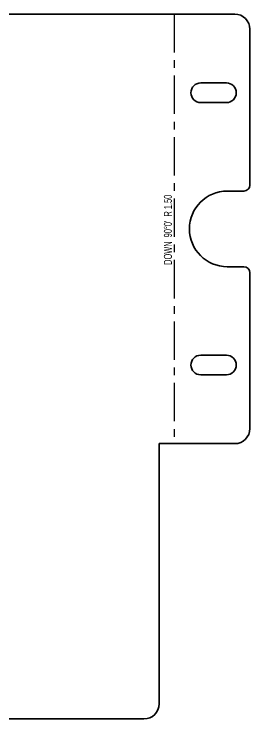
# Model space of a CAD drawing. Header units: millimetres. Extents: x -353 to 1355, y -311 to 737.
# Drawn here: x 501.9 to 579.9, y -310.7 to -77.7 of the extents above; entities that cross this region are included whole.
import ezdxf

# ---------------------------------------------------------------- set-up
doc = ezdxf.new("R2010")
doc.units = ezdxf.units.MM
doc.linetypes.add('CENTERX2', pattern=[20.32, 12.7, -2.54, 2.54, -2.54])
doc.styles.add('SLDTEXTSTYLE0', font='TXT', dxfattribs={"width": 0.605})

msp = doc.modelspace()

# ---------------------------------------------------------------- linework, layer by layer
at = {"color": 7, "linetype": 'Continuous', "lineweight": 35}
for p, q in [((574.87, -77.7), (484.86, -77.7)), ((579.87, -134.2), (579.87, -82.7)), ((563.62, -100.45), (572.12, -100.45)), ((572.12, -106.95), (563.62, -106.95)), ((572.37, -136.2), (577.87, -136.2)), ((577.87, -161.2), (572.37, -161.2)), ((579.87, -214.7), (579.87, -163.2)), ((563.62, -190.45), (572.12, -190.45)), ((572.12, -196.95), (563.62, -196.95)), ((549.86, -219.7), (574.87, -219.7)), ((549.86, -219.7), (549.86, -305.7)), ((544.86, -310.7), (-247.02, -310.7))]:
    msp.add_line(p, q, dxfattribs=at)
at = {"color": 7, "linetype": 'CENTERX2'}
msp.add_line((554.87, -77.7), (554.87, -219.7), dxfattribs=at)
at = {"color": 7, "linetype": 'Continuous', "lineweight": 35}
for centre, radius, start, end in [((574.87, -82.7), 5, 0, 90), ((563.62, -103.7), 3.25, 90, 270), ((572.12, -103.7), 3.25, 270, 90), ((577.87, -134.2), 2, 270, 0), ((572.37, -148.7), 12.5, 90, 270), ((577.87, -163.2), 2, 0, 90), ((563.62, -193.7), 3.25, 90, 270), ((572.12, -193.7), 3.25, 270, 90), ((574.87, -214.7), 5, 270, 0), ((544.86, -305.7), 5, 270, 0)]:
    msp.add_arc(centre, radius, start, end, dxfattribs=at)

# ---------------------------------------------------------------- texts
at = {"color": 7, "linetype": 'Continuous', "lineweight": 18, "insert": (551.45, -149), "char_height": 2.6458, "attachment_point": 2, "rotation": 90, "style": 'SLDTEXTSTYLE0'}
msp.add_mtext("DOWN  90°0'  R 1.50", dxfattribs=at)

doc.saveas('drawing.dxf')
